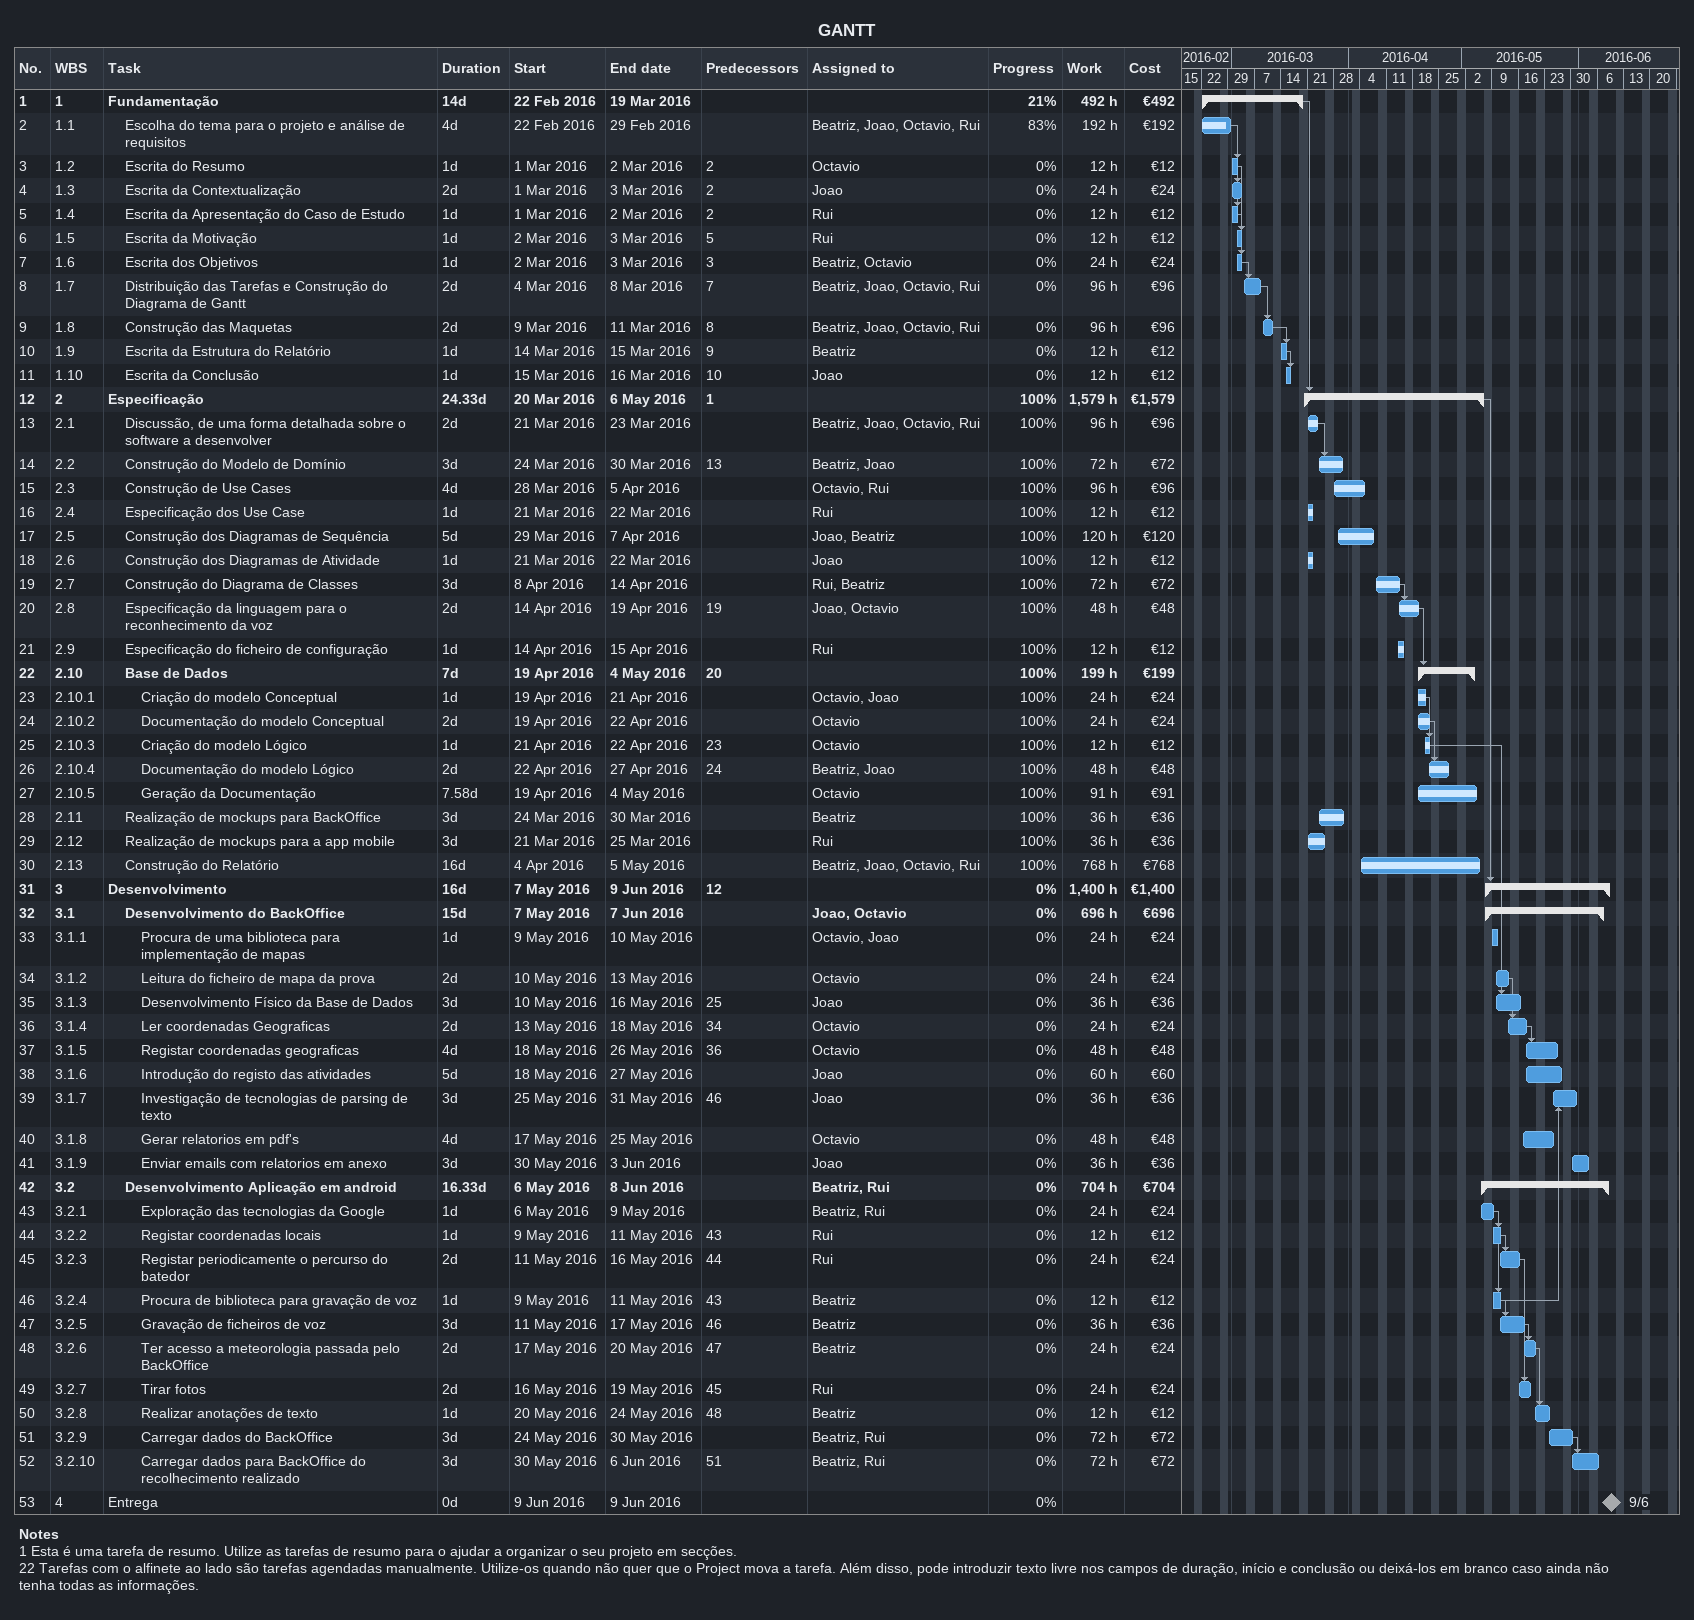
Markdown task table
GANTT

| ID | WBS | Task | Duration | Start | Finish | Predecessors | Resources | % complete | Work (h) | Cost (€) |
|---|---|---|---|---|---|---|---|---|---|---|
| 1 | 1 | **Fundamentação** | 14d | 2016-02-22 | 2016-03-19 |  |  | 21 | 492 | 492 |
| 2 | 1.1 | Escolha do tema para o projeto e análise de requisitos | 4d | 2016-02-22 | 2016-02-29 |  | Beatriz, Joao, Octavio, Rui | 83 | 192 | 192 |
| 3 | 1.2 | Escrita do Resumo | 1d | 2016-03-01 | 2016-03-02 | 2 | Octavio | 0 | 12 | 12 |
| 4 | 1.3 | Escrita da Contextualização | 2d | 2016-03-01 | 2016-03-03 | 2 | Joao | 0 | 24 | 24 |
| 5 | 1.4 | Escrita da Apresentação do Caso de Estudo | 1d | 2016-03-01 | 2016-03-02 | 2 | Rui | 0 | 12 | 12 |
| 6 | 1.5 | Escrita da Motivação | 1d | 2016-03-02 | 2016-03-03 | 5 | Rui | 0 | 12 | 12 |
| 7 | 1.6 | Escrita dos Objetivos | 1d | 2016-03-02 | 2016-03-03 | 3 | Beatriz, Octavio | 0 | 24 | 24 |
| 8 | 1.7 | Distribuição das Tarefas e Construção do Diagrama de Gantt | 2d | 2016-03-04 | 2016-03-08 | 7 | Beatriz, Joao, Octavio, Rui | 0 | 96 | 96 |
| 9 | 1.8 | Construção das Maquetas | 2d | 2016-03-09 | 2016-03-11 | 8 | Beatriz, Joao, Octavio, Rui | 0 | 96 | 96 |
| 10 | 1.9 | Escrita da Estrutura do Relatório | 1d | 2016-03-14 | 2016-03-15 | 9 | Beatriz | 0 | 12 | 12 |
| 11 | 1.10 | Escrita da Conclusão | 1d | 2016-03-15 | 2016-03-16 | 10 | Joao | 0 | 12 | 12 |
| 12 | 2 | **Especificação** | 24.33d | 2016-03-20 | 2016-05-06 | 1 |  | 100 | 1579 | 1579 |
| 13 | 2.1 | Discussão, de uma forma detalhada sobre o software a desenvolver | 2d | 2016-03-21 | 2016-03-23 |  | Beatriz, Joao, Octavio, Rui | 100 | 96 | 96 |
| 14 | 2.2 | Construção do Modelo de Domínio | 3d | 2016-03-24 | 2016-03-30 | 13 | Beatriz, Joao | 100 | 72 | 72 |
| 15 | 2.3 | Construção de Use Cases | 4d | 2016-03-28 | 2016-04-05 |  | Octavio, Rui | 100 | 96 | 96 |
| 16 | 2.4 | Especificação dos Use Case | 1d | 2016-03-21 | 2016-03-22 |  | Rui | 100 | 12 | 12 |
| 17 | 2.5 | Construção dos Diagramas de Sequência | 5d | 2016-03-29 | 2016-04-07 |  | Joao, Beatriz | 100 | 120 | 120 |
| 18 | 2.6 | Construção dos Diagramas de Atividade | 1d | 2016-03-21 | 2016-03-22 |  | Joao | 100 | 12 | 12 |
| 19 | 2.7 | Construção do Diagrama de Classes | 3d | 2016-04-08 | 2016-04-14 |  | Rui, Beatriz | 100 | 72 | 72 |
| 20 | 2.8 | Especificação da linguagem para o reconhecimento da voz | 2d | 2016-04-14 | 2016-04-19 | 19 | Joao, Octavio | 100 | 48 | 48 |
| 21 | 2.9 | Especificação do ficheiro de configuração | 1d | 2016-04-14 | 2016-04-15 |  | Rui | 100 | 12 | 12 |
| 22 | 2.10 | **Base de Dados** | 7d | 2016-04-19 | 2016-05-04 | 20 |  | 100 | 199 | 199 |
| 23 | 2.10.1 | Criação do modelo Conceptual | 1d | 2016-04-19 | 2016-04-21 |  | Octavio, Joao | 100 | 24 | 24 |
| 24 | 2.10.2 | Documentação do modelo Conceptual | 2d | 2016-04-19 | 2016-04-22 |  | Octavio | 100 | 24 | 24 |
| 25 | 2.10.3 | Criação do modelo Lógico | 1d | 2016-04-21 | 2016-04-22 | 23 | Octavio | 100 | 12 | 12 |
| 26 | 2.10.4 | Documentação do modelo Lógico | 2d | 2016-04-22 | 2016-04-27 | 24 | Beatriz, Joao | 100 | 48 | 48 |
| 27 | 2.10.5 | Geração da Documentação | 7.58d | 2016-04-19 | 2016-05-04 |  | Octavio | 100 | 91 | 91 |
| 28 | 2.11 | Realização de mockups para BackOffice | 3d | 2016-03-24 | 2016-03-30 |  | Beatriz | 100 | 36 | 36 |
| 29 | 2.12 | Realização de mockups para a app mobile | 3d | 2016-03-21 | 2016-03-25 |  | Rui | 100 | 36 | 36 |
| 30 | 2.13 | Construção do Relatório | 16d | 2016-04-04 | 2016-05-05 |  | Beatriz, Joao, Octavio, Rui | 100 | 768 | 768 |
| 31 | 3 | **Desenvolvimento** | 16d | 2016-05-07 | 2016-06-09 | 12 |  | 0 | 1400 | 1400 |
| 32 | 3.1 | **Desenvolvimento do BackOffice** | 15d | 2016-05-07 | 2016-06-07 |  | Joao, Octavio | 0 | 696 | 696 |
| 33 | 3.1.1 | Procura de uma biblioteca para implementação de mapas | 1d | 2016-05-09 | 2016-05-10 |  | Octavio, Joao | 0 | 24 | 24 |
| 34 | 3.1.2 | Leitura do ficheiro de mapa da prova | 2d | 2016-05-10 | 2016-05-13 |  | Octavio | 0 | 24 | 24 |
| 35 | 3.1.3 | Desenvolvimento Físico da Base de Dados | 3d | 2016-05-10 | 2016-05-16 | 25 | Joao | 0 | 36 | 36 |
| 36 | 3.1.4 | Ler coordenadas Geograficas | 2d | 2016-05-13 | 2016-05-18 | 34 | Octavio | 0 | 24 | 24 |
| 37 | 3.1.5 | Registar coordenadas geograficas | 4d | 2016-05-18 | 2016-05-26 | 36 | Octavio | 0 | 48 | 48 |
| 38 | 3.1.6 | Introdução do registo das atividades | 5d | 2016-05-18 | 2016-05-27 |  | Joao | 0 | 60 | 60 |
| 39 | 3.1.7 | Investigação de tecnologias de parsing de texto | 3d | 2016-05-25 | 2016-05-31 | 46 | Joao | 0 | 36 | 36 |
| 40 | 3.1.8 | Gerar relatorios em pdf's | 4d | 2016-05-17 | 2016-05-25 |  | Octavio | 0 | 48 | 48 |
| 41 | 3.1.9 | Enviar emails com relatorios em anexo | 3d | 2016-05-30 | 2016-06-03 |  | Joao | 0 | 36 | 36 |
| 42 | 3.2 | **Desenvolvimento Aplicação em android** | 16.33d | 2016-05-06 | 2016-06-08 |  | Beatriz, Rui | 0 | 704 | 704 |
| 43 | 3.2.1 | Exploração das tecnologias da Google | 1d | 2016-05-06 | 2016-05-09 |  | Beatriz, Rui | 0 | 24 | 24 |
| 44 | 3.2.2 | Registar coordenadas locais | 1d | 2016-05-09 | 2016-05-11 | 43 | Rui | 0 | 12 | 12 |
| 45 | 3.2.3 | Registar periodicamente o percurso do batedor | 2d | 2016-05-11 | 2016-05-16 | 44 | Rui | 0 | 24 | 24 |
| 46 | 3.2.4 | Procura de biblioteca para gravação de voz | 1d | 2016-05-09 | 2016-05-11 | 43 | Beatriz | 0 | 12 | 12 |
| 47 | 3.2.5 | Gravação de ficheiros de voz | 3d | 2016-05-11 | 2016-05-17 | 46 | Beatriz | 0 | 36 | 36 |
| 48 | 3.2.6 | Ter acesso a meteorologia passada pelo BackOffice | 2d | 2016-05-17 | 2016-05-20 | 47 | Beatriz | 0 | 24 | 24 |
| 49 | 3.2.7 | Tirar fotos | 2d | 2016-05-16 | 2016-05-19 | 45 | Rui | 0 | 24 | 24 |
| 50 | 3.2.8 | Realizar anotações de texto | 1d | 2016-05-20 | 2016-05-24 | 48 | Beatriz | 0 | 12 | 12 |
| 51 | 3.2.9 | Carregar dados do BackOffice | 3d | 2016-05-24 | 2016-05-30 |  | Beatriz, Rui | 0 | 72 | 72 |
| 52 | 3.2.10 | Carregar dados para BackOffice do recolhecimento realizado | 3d | 2016-05-30 | 2016-06-06 | 51 | Beatriz, Rui | 0 | 72 | 72 |
| 53 | 4 | Entrega | 0d | 2016-06-09 | 2016-06-09 |  |  | 0 |  |  |

Notes
- 1: Esta é uma tarefa de resumo. Utilize as tarefas de resumo para o ajudar a organizar o seu projeto em secções.
- 22: Tarefas com o alfinete ao lado são tarefas agendadas manualmente. Utilize-os quando não quer que o Project mova a tarefa. Além disso, pode introduzir texto livre nos campos de duração, início e conclusão ou deixá-los em branco caso ainda não tenha todas as informações.
